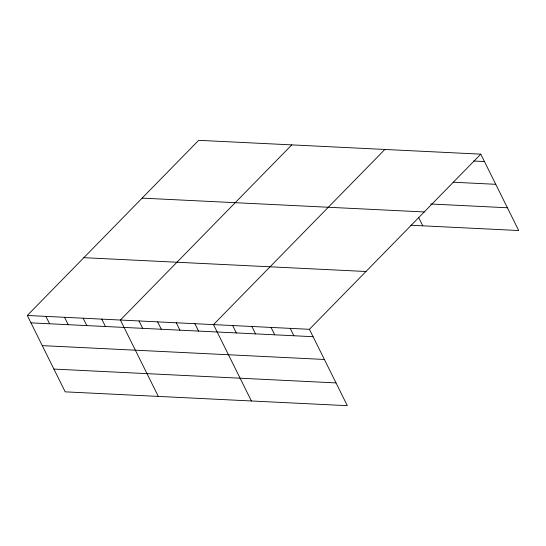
<?xml version="1.0" encoding="UTF-8"?>
<svg xmlns="http://www.w3.org/2000/svg" width="546" height="546" viewBox="0 0 546 546"><rect width="100%" height="100%" fill="white"/><g stroke="black" fill="none" stroke-linecap="round" stroke-linejoin="round"><path stroke-width="0.82" d="M27.3 315.472L309.411 329.306L347.317 405.678L65.213 391.844L27.3 315.472L198.683 140.322L480.787 154.156L518.7 230.528L410.933 225.245M291.776 144.888L120.393 320.038L158.306 396.41M384.875 149.454L213.493 324.604L251.399 400.969M309.411 329.306L480.787 154.156M473.614 161.015L484.459 161.548M453.221 182.221L495.754 184.309M430.664 203.999L507.398 207.767M142.124 198.123L424.235 211.957M83.859 257.671L365.963 271.505M30.965 322.863L313.076 336.691M42.267 345.625L324.379 359.459M53.911 369.076L336.015 382.91M418.639 217.479L422.781 225.826M290.226 328.364L293.891 335.756M271.041 327.423L274.706 334.814M251.856 326.481L255.528 333.872M232.678 325.546L236.343 332.93M194.874 323.689L198.539 331.074M176.256 322.775L179.921 330.166M157.637 321.86L161.302 329.252M139.012 320.952L142.683 328.337M101.774 319.123L105.446 326.515M83.156 318.209L86.828 325.6M64.537 317.301L68.209 324.686M45.919 316.387L49.584 323.771"/></g></svg>
